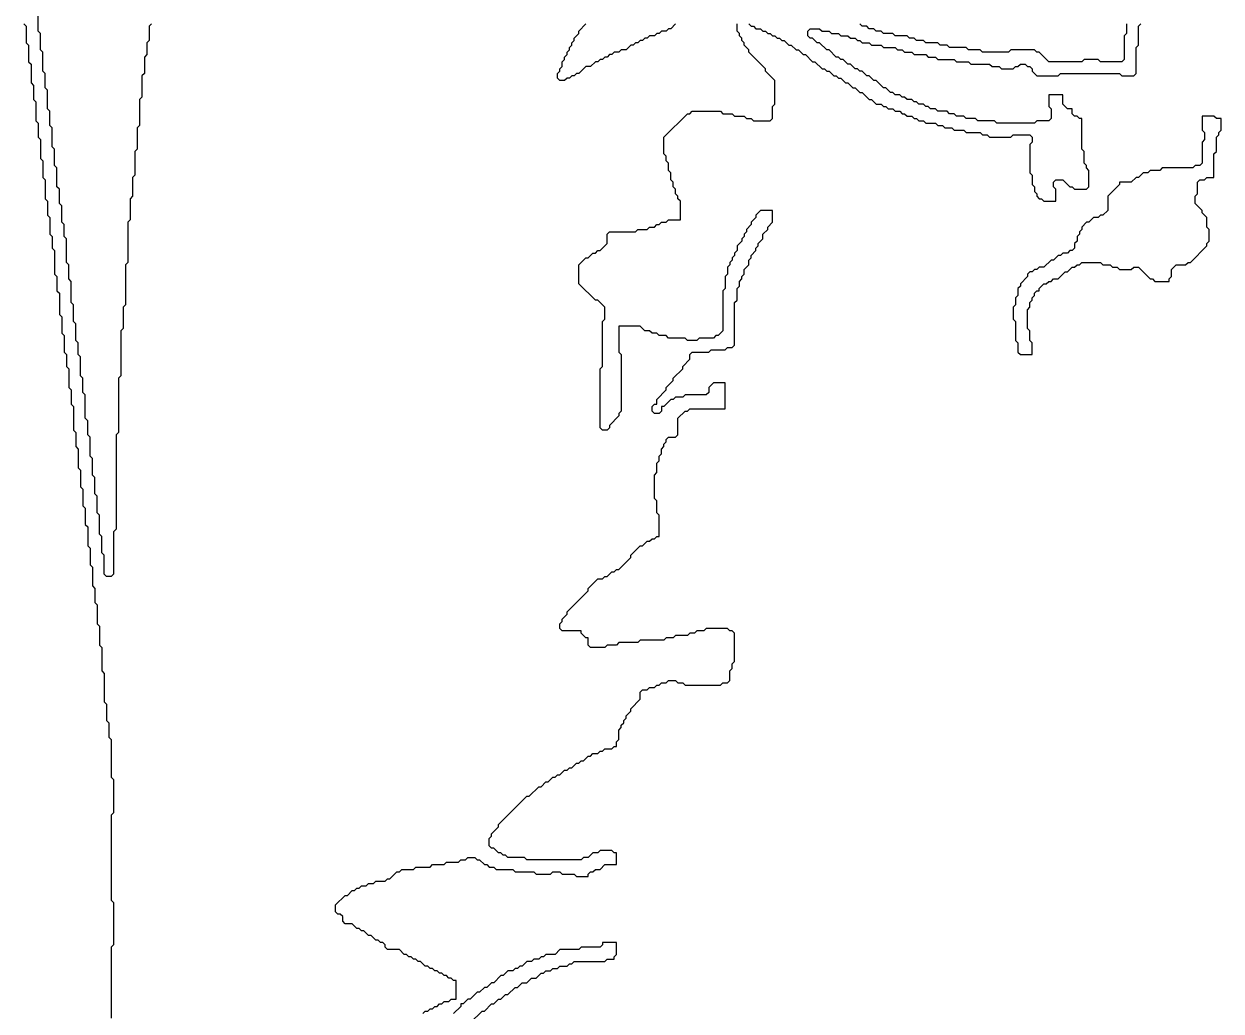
# Model space of a CAD drawing. Header units: metres. Extents: x 0 to 333, y 0 to 424.
# Drawn here: x 200.92 to 243.17, y 34.92 to 69.75 of the extents above; entities that cross this region are included whole.
import ezdxf

# ---------------------------------------------------------------- set-up
doc = ezdxf.new("R2010")
doc.units = ezdxf.units.M

msp = doc.modelspace()

# ---------------------------------------------------------------- linework, layer by layer
for points in [[(200.917, 69.75), (201, 69.667), (201, 69.083), (201.083, 69), (201.083, 68.417), (201.167, 68.333), (201.167, 67.667), (201.25, 67.583), (201.25, 67.083), (201.333, 67), (201.333, 66.333), (201.417, 66.25), (201.417, 65.75), (201.5, 65.667), (201.5, 65), (201.583, 64.917), (201.583, 64.333), (201.667, 64.25), (201.667, 63.583), (201.75, 63.5), (201.75, 63), (201.833, 62.917), (201.833, 62.333), (201.917, 62.25), (201.917, 61.833), (202, 61.75), (202, 60.917), (202.083, 60.833), (202.083, 60.333), (202.167, 60.25), (202.167, 59.5), (202.25, 59.417), (202.25, 58.833), (202.333, 58.75), (202.333, 58.167), (202.417, 58.083), (202.417, 57.667), (202.5, 57.583), (202.5, 56.917), (202.583, 56.833), (202.583, 56.333), (202.667, 56.25), (202.667, 55.417), (202.75, 55.333), (202.75, 54.833), (202.833, 54.75), (202.833, 54.083), (202.917, 54), (202.917, 53.417), (203, 53.333), (203, 52.75), (203.083, 52.667), (203.083, 52.083), (203.167, 52), (203.167, 51.333), (203.25, 51.25), (203.25, 50.667), (203.333, 50.583), (203.333, 49.917), (203.417, 49.833), (203.417, 49.333), (203.5, 49.25), (203.5, 48.583), (203.583, 48.5), (203.583, 47.833), (203.667, 47.75), (203.667, 46.917), (203.75, 46.833), (203.75, 45.833), (203.833, 45.75), (203.833, 45.167), (203.917, 45.083), (203.917, 44.583), (204, 44.5), (204, 43.167), (204.083, 43.083), (204.083, 41.917), (204, 41.833), (204, 38.833), (204.083, 38.75), (204.083, 37.25), (204, 37.167), (204, 34.667)], [(205.417, 69.75), (205.333, 69.667), (205.333, 69.167), (205.25, 69.083), (205.25, 68.667), (205.167, 68.583), (205.167, 68), (205.083, 67.917), (205.083, 67.167), (205, 67.083), (205, 66.167), (204.917, 66.083), (204.917, 65.333), (204.833, 65.25), (204.833, 64.417), (204.75, 64.333), (204.75, 63.667), (204.667, 63.583), (204.667, 62.833), (204.583, 62.75), (204.583, 61.333), (204.5, 61.25), (204.5, 59.833), (204.417, 59.75), (204.417, 59), (204.333, 58.917), (204.333, 57.333), (204.25, 57.25), (204.25, 55.333), (204.167, 55.25), (204.167, 51.917), (204.083, 51.833), (204.083, 50.333), (204, 50.25), (203.833, 50.25), (203.75, 50.333), (203.75, 51), (203.667, 51.083), (203.667, 51.667), (203.583, 51.75), (203.583, 52.417), (203.5, 52.5), (203.5, 53.083), (203.417, 53.167), (203.417, 53.75), (203.333, 53.833), (203.333, 54.417), (203.25, 54.5), (203.25, 55.167), (203.167, 55.25), (203.167, 55.75), (203.083, 55.833), (203.083, 56.667), (203, 56.75), (203, 57.25), (202.917, 57.333), (202.917, 58), (202.833, 58.083), (202.833, 58.5), (202.75, 58.583), (202.75, 59.167), (202.667, 59.25), (202.667, 59.833), (202.583, 59.917), (202.583, 60.667), (202.5, 60.75), (202.5, 61.25), (202.417, 61.333), (202.417, 62.167), (202.333, 62.25), (202.333, 62.667), (202.25, 62.75), (202.25, 63.333), (202.167, 63.417), (202.167, 63.917), (202.083, 64), (202.083, 64.667), (202, 64.75), (202, 65.333), (201.917, 65.417), (201.917, 66.083), (201.833, 66.167), (201.833, 66.667), (201.75, 66.75), (201.75, 67.417), (201.667, 67.5), (201.667, 68), (201.583, 68.083), (201.583, 68.75), (201.5, 68.833), (201.5, 69.417), (201.417, 69.5), (201.417, 70.083)], [(215, 34.833), (215.083, 34.917), (215.167, 34.917), (215.25, 35), (215.333, 35), (215.417, 35.083), (215.5, 35.083), (215.583, 35.167), (215.667, 35.167), (215.75, 35.25), (215.917, 35.25), (216, 35.333), (216.167, 35.333), (216.167, 36), (216.083, 36), (216, 36.083), (215.917, 36.083), (215.833, 36.167), (215.75, 36.167), (215.667, 36.25), (215.583, 36.25), (215.5, 36.333), (215.417, 36.333), (215.333, 36.417), (215.25, 36.417), (215.167, 36.5), (215.083, 36.5), (214.917, 36.667), (214.833, 36.667), (214.75, 36.75), (214.667, 36.75), (214.583, 36.833), (214.5, 36.833), (214.417, 36.917), (214.333, 36.917), (214.167, 37.083), (213.75, 37.083), (213.667, 37.167), (213.667, 37.25), (213.583, 37.333), (213.5, 37.333), (213.417, 37.417), (213.333, 37.417), (213.167, 37.583), (213.083, 37.583), (212.917, 37.75), (212.833, 37.75), (212.75, 37.833), (212.667, 37.833), (212.5, 38), (212.25, 38), (212.167, 38.083), (212.167, 38.25), (212.083, 38.333), (212, 38.333), (211.917, 38.417), (211.917, 38.667), (212.25, 39), (212.333, 39), (212.5, 39.167), (212.583, 39.167), (212.667, 39.25), (212.75, 39.25), (212.833, 39.333), (213, 39.333), (213.083, 39.417), (213.25, 39.417), (213.333, 39.5), (213.667, 39.5), (213.75, 39.583), (213.833, 39.583), (214.083, 39.833), (214.167, 39.833), (214.25, 39.917), (214.667, 39.917), (214.75, 40), (215.25, 40), (215.333, 40.083), (215.75, 40.083), (215.833, 40.167), (216.25, 40.167), (216.333, 40.25), (216.5, 40.25), (216.583, 40.333), (216.833, 40.333), (216.917, 40.25), (217, 40.25), (217.167, 40.083), (217.25, 40.083), (217.333, 40), (217.5, 40), (217.583, 39.917), (218.167, 39.917), (218.25, 39.833), (218.917, 39.833), (219, 39.75), (219.5, 39.75), (219.583, 39.833), (219.833, 39.833), (219.917, 39.75), (220.333, 39.75), (220.417, 39.667), (220.833, 39.667), (220.833, 39.75), (220.917, 39.833), (221, 39.833), (221.083, 39.917), (221.25, 39.917), (221.417, 40.083), (221.833, 40.083), (221.833, 40.5), (221.75, 40.5), (221.667, 40.583), (221.25, 40.583), (221.167, 40.5), (221, 40.5), (220.833, 40.333), (220.667, 40.333), (220.583, 40.25), (218.667, 40.25), (218.583, 40.333), (218, 40.333), (217.917, 40.417), (217.833, 40.417), (217.75, 40.5), (217.667, 40.5), (217.5, 40.667), (217.417, 40.667), (217.333, 40.75), (217.333, 41), (217.417, 41.083), (217.417, 41.167), (217.667, 41.417), (217.667, 41.5), (218.667, 42.5), (218.75, 42.5), (219.083, 42.833), (219.167, 42.833), (219.333, 43), (219.417, 43), (219.583, 43.167), (219.667, 43.167), (219.75, 43.25), (219.833, 43.25), (220, 43.417), (220.083, 43.417), (220.167, 43.5), (220.25, 43.5), (220.417, 43.667), (220.5, 43.667), (220.583, 43.75), (220.667, 43.75), (220.833, 43.917), (220.917, 43.917), (221, 44), (221.167, 44), (221.25, 44.083), (221.333, 44.083), (221.417, 44.167), (221.667, 44.167), (221.75, 44.25), (221.833, 44.25), (221.833, 44.417), (221.917, 44.5), (221.917, 44.833), (222, 44.917), (222, 45), (222.083, 45.083), (222.083, 45.167), (222.167, 45.25), (222.167, 45.333), (222.333, 45.5), (222.333, 45.583), (222.667, 45.917), (222.667, 46.167), (222.75, 46.25), (222.917, 46.25), (223, 46.333), (223.167, 46.333), (223.25, 46.417), (223.333, 46.417), (223.417, 46.5), (223.583, 46.5), (223.667, 46.583), (223.917, 46.583), (224, 46.5), (224.167, 46.5), (224.25, 46.417), (225.5, 46.417), (225.583, 46.5), (225.75, 46.5), (225.833, 46.583), (225.833, 46.917), (225.917, 47), (225.917, 47.167), (226, 47.25), (226, 48.25), (225.917, 48.333), (225.833, 48.333), (225.75, 48.417), (225, 48.417), (224.917, 48.333), (224.667, 48.333), (224.583, 48.25), (224.417, 48.25), (224.333, 48.167), (223.917, 48.167), (223.833, 48.083), (223.583, 48.083), (223.5, 48), (222.667, 48), (222.583, 47.917), (221.917, 47.917), (221.833, 47.833), (221.5, 47.833), (221.417, 47.75), (220.917, 47.75), (220.833, 47.833), (220.833, 48.083), (220.75, 48.083), (220.583, 48.25), (220.583, 48.333), (219.917, 48.333), (219.833, 48.417), (219.833, 48.583), (219.917, 48.667), (219.917, 48.75), (220.083, 48.917), (220.083, 49), (220.833, 49.75), (220.833, 49.833), (221.167, 50.167), (221.333, 50.167), (221.417, 50.25), (221.5, 50.25), (221.667, 50.417), (221.75, 50.417), (221.833, 50.5), (221.917, 50.5), (222.333, 50.917), (222.333, 51), (222.667, 51.333), (222.75, 51.333), (222.917, 51.5), (223, 51.5), (223.083, 51.583), (223.167, 51.583), (223.25, 51.667), (223.333, 51.667), (223.333, 52.417), (223.25, 52.5), (223.25, 52.917), (223.167, 53), (223.167, 53.833), (223.25, 53.917), (223.25, 54.25), (223.333, 54.333), (223.333, 54.5), (223.417, 54.583), (223.417, 54.75), (223.5, 54.833), (223.5, 54.917), (223.583, 55), (223.583, 55.083), (223.667, 55.167), (223.917, 55.167), (224, 55.25), (224, 55.833), (224.25, 56.083), (224.333, 56.083), (224.417, 56.167), (225.667, 56.167), (225.667, 57.083), (225.25, 57.083), (225.083, 56.917), (225.083, 56.75), (225, 56.667), (224.25, 56.667), (224.167, 56.583), (223.917, 56.583), (223.833, 56.5), (223.75, 56.5), (223.5, 56.25), (223.417, 56.25), (223.417, 56.083), (223.333, 56), (223.167, 56), (223.083, 56.083), (223.083, 56.25), (223.167, 56.333), (223.25, 56.333), (223.25, 56.5), (223.583, 56.833), (223.583, 56.917), (223.833, 57.167), (223.833, 57.25), (224.167, 57.583), (224.167, 57.667), (224.417, 57.917), (224.417, 58.083), (224.5, 58.167), (225.083, 58.167), (225.167, 58.25), (225.667, 58.25), (225.75, 58.333), (225.917, 58.333), (226, 58.417), (226, 59.917), (226.083, 60), (226.083, 60.417), (226.167, 60.5), (226.167, 60.667), (226.25, 60.75), (226.25, 60.833), (226.333, 60.917), (226.333, 61.083), (226.5, 61.25), (226.5, 61.417), (226.583, 61.5), (226.583, 61.583), (226.75, 61.75), (226.75, 61.833), (226.833, 61.917), (226.833, 62), (227, 62.167), (227, 62.333), (227.167, 62.5), (227.167, 62.583), (227.333, 62.75), (227.333, 63.167), (226.917, 63.167), (226.75, 63), (226.75, 62.917), (226.583, 62.75), (226.583, 62.667), (226.417, 62.5), (226.417, 62.417), (226.333, 62.333), (226.333, 62.25), (226.25, 62.167), (226.25, 62.083), (226.083, 61.917), (226.083, 61.75), (226, 61.667), (226, 61.583), (225.917, 61.5), (225.917, 61.417), (225.833, 61.333), (225.833, 61.25), (225.75, 61.167), (225.75, 60.917), (225.667, 60.833), (225.667, 60.417), (225.583, 60.333), (225.583, 58.917), (225.417, 58.75), (225.333, 58.75), (225.25, 58.667), (224.75, 58.667), (224.667, 58.583), (224.333, 58.583), (224.25, 58.667), (223.667, 58.667), (223.583, 58.75), (223.333, 58.75), (223.25, 58.833), (223.083, 58.833), (223, 58.917), (222.833, 58.917), (222.667, 59.083), (221.917, 59.083), (221.917, 58.167), (222, 58.083), (222, 56.083), (221.917, 56), (221.917, 55.917), (221.583, 55.583), (221.583, 55.5), (221.5, 55.417), (221.333, 55.417), (221.25, 55.5), (221.25, 57.583), (221.333, 57.667), (221.333, 59.25), (221.417, 59.333), (221.417, 59.75), (221.167, 60), (221.083, 60), (220.5, 60.583), (220.5, 61.25), (220.75, 61.5), (220.833, 61.5), (221, 61.667), (221.083, 61.667), (221.167, 61.75), (221.25, 61.75), (221.5, 62), (221.5, 62.333), (221.583, 62.417), (222.5, 62.417), (222.583, 62.5), (222.917, 62.5), (223, 62.583), (223.167, 62.583), (223.25, 62.667), (223.333, 62.667), (223.417, 62.75), (223.583, 62.75), (223.667, 62.833), (224.083, 62.833), (224.083, 63.5), (224, 63.583), (224, 63.667), (223.917, 63.75), (223.917, 63.917), (223.833, 64), (223.833, 64.167), (223.75, 64.25), (223.75, 64.5), (223.667, 64.583), (223.667, 64.833), (223.583, 64.917), (223.583, 65.083), (223.5, 65.167), (223.5, 65.75), (224.333, 66.583), (224.417, 66.583), (224.5, 66.667), (225.5, 66.667), (225.583, 66.583), (225.917, 66.583), (226, 66.5), (226.333, 66.5), (226.417, 66.417), (226.583, 66.417), (226.667, 66.333), (227.25, 66.333), (227.333, 66.417), (227.333, 66.833), (227.417, 66.917), (227.417, 67.75), (227.083, 68.083), (227.083, 68.167), (226.5, 68.75), (226.5, 68.833), (226.333, 69), (226.333, 69.083), (226.25, 69.167), (226.25, 69.25), (226.167, 69.333), (226.167, 69.417), (226.083, 69.5), (226.083, 69.75)], [(223.917, 69.75), (223.75, 69.583), (223.667, 69.583), (223.583, 69.5), (223.417, 69.5), (223.333, 69.417), (223.25, 69.417), (223.167, 69.333), (223, 69.333), (222.917, 69.25), (222.833, 69.25), (222.75, 69.167), (222.667, 69.167), (222.583, 69.083), (222.5, 69.083), (222.417, 69), (222.333, 69), (222.167, 68.833), (222, 68.833), (221.917, 68.75), (221.75, 68.75), (221.667, 68.667), (221.583, 68.667), (221.5, 68.583), (221.417, 68.583), (221.333, 68.5), (221.25, 68.5), (221.167, 68.417), (221.083, 68.417), (220.917, 68.25), (220.75, 68.25), (220.5, 68), (220.417, 68), (220.333, 67.917), (220.25, 67.917), (220.167, 67.833), (220.083, 67.833), (220, 67.75), (219.833, 67.75), (219.75, 67.833), (219.75, 68), (219.833, 68.083), (219.833, 68.167), (219.917, 68.25), (219.917, 68.417), (220, 68.5), (220, 68.583), (220.083, 68.667), (220.083, 68.75), (220.167, 68.833), (220.167, 68.917), (220.25, 69), (220.25, 69.083), (220.333, 69.167), (220.333, 69.25), (220.5, 69.417), (220.5, 69.5), (220.75, 69.75)], [(226.5, 69.75), (226.583, 69.667), (226.667, 69.667), (226.75, 69.583), (226.917, 69.583), (227, 69.5), (227.083, 69.5), (227.167, 69.417), (227.25, 69.417), (227.333, 69.333), (227.417, 69.333), (227.5, 69.25), (227.583, 69.25), (227.667, 69.167), (227.75, 69.167), (227.917, 69), (228, 69), (228.167, 68.833), (228.25, 68.833), (228.417, 68.667), (228.5, 68.667), (228.75, 68.417), (228.833, 68.417), (229.083, 68.167), (229.167, 68.167), (229.25, 68.083), (229.333, 68.083), (229.5, 67.917), (229.583, 67.917), (229.667, 67.833), (229.75, 67.833), (229.917, 67.667), (230, 67.667), (230.167, 67.5), (230.25, 67.5), (230.417, 67.333), (230.5, 67.333), (230.75, 67.083), (230.833, 67.083), (231, 66.917), (231.167, 66.917), (231.25, 66.833), (231.333, 66.833), (231.417, 66.75), (231.583, 66.75), (231.667, 66.667), (231.833, 66.667), (231.917, 66.583), (232, 66.583), (232.083, 66.5), (232.25, 66.5), (232.333, 66.417), (232.417, 66.417), (232.5, 66.333), (232.667, 66.333), (232.75, 66.25), (233.083, 66.25), (233.167, 66.167), (233.333, 66.167), (233.417, 66.083), (233.667, 66.083), (233.75, 66), (234.083, 66), (234.167, 65.917), (234.667, 65.917), (234.75, 65.833), (234.917, 65.833), (235, 65.75), (235.75, 65.75), (235.833, 65.833), (236.417, 65.833), (236.5, 65.75), (236.5, 65.583), (236.417, 65.5), (236.417, 64.5), (236.5, 64.417), (236.5, 64.083), (236.583, 64), (236.583, 63.833), (236.667, 63.75), (236.667, 63.667), (236.75, 63.583), (236.833, 63.583), (236.917, 63.5), (237.333, 63.5), (237.333, 63.917), (237.25, 64), (237.25, 64.167), (237.333, 64.25), (237.583, 64.25), (237.833, 64), (237.917, 64), (238, 63.917), (238.417, 63.917), (238.5, 64), (238.5, 64.583), (238.417, 64.667), (238.417, 64.75), (238.333, 64.833), (238.333, 65.25), (238.25, 65.333), (238.25, 66.417), (238.167, 66.417), (238.083, 66.5), (238, 66.5), (237.917, 66.583), (237.917, 66.75), (237.75, 66.75), (237.583, 66.917), (237.583, 67.25), (237.083, 67.25), (237.083, 66.833), (237.167, 66.75), (237.167, 66.417), (237.083, 66.333), (236.667, 66.333), (236.583, 66.25), (235.25, 66.25), (235.167, 66.333), (234.583, 66.333), (234.5, 66.417), (234.167, 66.417), (234.083, 66.5), (233.833, 66.5), (233.75, 66.583), (233.583, 66.583), (233.5, 66.667), (233.167, 66.667), (233.083, 66.75), (232.917, 66.75), (232.833, 66.833), (232.75, 66.833), (232.667, 66.917), (232.5, 66.917), (232.417, 67), (232.333, 67), (232.25, 67.083), (232.083, 67.083), (232, 67.167), (231.917, 67.167), (231.833, 67.25), (231.667, 67.25), (231.583, 67.333), (231.5, 67.333), (231.333, 67.5), (231.25, 67.5), (231, 67.75), (230.917, 67.75), (230.75, 67.917), (230.667, 67.917), (230.5, 68.083), (230.417, 68.083), (230.333, 68.167), (230.25, 68.167), (230.083, 68.333), (230, 68.333), (229.833, 68.5), (229.75, 68.5), (229.667, 68.583), (229.583, 68.583), (229.333, 68.833), (229.25, 68.833), (229, 69.083), (228.917, 69.083), (228.75, 69.25), (228.667, 69.25), (228.583, 69.333), (228.583, 69.5), (228.667, 69.583), (229, 69.583), (229.083, 69.5), (229.333, 69.5), (229.417, 69.417), (229.667, 69.417), (229.75, 69.333), (230, 69.333), (230.083, 69.25), (230.25, 69.25), (230.333, 69.167), (230.417, 69.167), (230.5, 69.083), (230.75, 69.083), (230.833, 69), (231.167, 69), (231.25, 68.917), (231.667, 68.917), (231.75, 68.833), (231.917, 68.833), (232, 68.75), (232.25, 68.75), (232.333, 68.667), (232.75, 68.667), (232.833, 68.583), (233.083, 68.583), (233.167, 68.5), (233.75, 68.5), (233.833, 68.417), (234.25, 68.417), (234.333, 68.333), (235, 68.333), (235.083, 68.25), (235.333, 68.25), (235.417, 68.167), (235.833, 68.167), (235.917, 68.25), (236, 68.25), (236.083, 68.333), (236.25, 68.333), (236.333, 68.25), (236.417, 68.25), (236.5, 68.167), (236.5, 68.083), (236.667, 67.917), (237.417, 67.917), (237.5, 68), (239.583, 68), (239.667, 67.917), (240.083, 67.917), (240.167, 68), (240.167, 68.917), (240.25, 69), (240.25, 69.667), (240.333, 69.75)], [(239.833, 69.75), (239.833, 69.417), (239.75, 69.333), (239.75, 68.5), (239.667, 68.417), (238.917, 68.417), (238.833, 68.5), (238.333, 68.5), (238.25, 68.417), (237.083, 68.417), (236.75, 68.75), (236.667, 68.75), (236.583, 68.833), (235.75, 68.833), (235.667, 68.75), (234.75, 68.75), (234.667, 68.833), (234.25, 68.833), (234.167, 68.917), (233.583, 68.917), (233.5, 69), (233.25, 69), (233.167, 69.083), (232.75, 69.083), (232.667, 69.167), (232.417, 69.167), (232.333, 69.25), (232.167, 69.25), (232.083, 69.333), (231.667, 69.333), (231.583, 69.417), (231.25, 69.417), (231.167, 69.5), (231, 69.5), (230.917, 69.583), (230.75, 69.583), (230.667, 69.667), (230.5, 69.667), (230.417, 69.75)], [(216.667, 34.5), (217.083, 34.917), (217.167, 34.917), (217.417, 35.167), (217.5, 35.167), (217.667, 35.333), (217.75, 35.333), (217.917, 35.5), (218, 35.5), (218.25, 35.75), (218.333, 35.75), (218.5, 35.917), (218.667, 35.917), (218.833, 36.083), (219, 36.083), (219.167, 36.25), (219.25, 36.25), (219.333, 36.333), (219.5, 36.333), (219.583, 36.417), (219.75, 36.417), (219.833, 36.5), (220.083, 36.5), (220.167, 36.583), (220.25, 36.583), (220.333, 36.667), (221.417, 36.667), (221.5, 36.75), (221.75, 36.75), (221.75, 36.833), (221.833, 36.917), (221.833, 37.333), (221.333, 37.333), (221.333, 37.25), (221.25, 37.167), (220.583, 37.167), (220.5, 37.083), (219.833, 37.083), (219.667, 36.917), (219.333, 36.917), (219.25, 36.833), (219.167, 36.833), (219.083, 36.75), (218.917, 36.75), (218.833, 36.667), (218.667, 36.667), (218.5, 36.5), (218.417, 36.5), (218.333, 36.417), (218.25, 36.417), (218.167, 36.333), (218, 36.333), (217.833, 36.167), (217.75, 36.167), (217.5, 35.917), (217.417, 35.917), (217.25, 35.75), (217.167, 35.75), (217, 35.583), (216.917, 35.583), (216.667, 35.333), (216.583, 35.333), (216.417, 35.167), (216.333, 35.167), (216.333, 35.083), (216.083, 34.833)]]:
    msp.add_lwpolyline(points)
msp.add_lwpolyline([(242.5, 66.5), (242.5, 66), (242.583, 65.917), (242.583, 65.667), (242.5, 65.583), (242.5, 64.833), (242.417, 64.75), (242.25, 64.75), (242.167, 64.667), (241.083, 64.667), (241, 64.583), (240.667, 64.583), (240.583, 64.5), (240.417, 64.5), (240.25, 64.333), (240.167, 64.333), (240, 64.167), (239.583, 64.167), (239.583, 64.083), (239.167, 63.667), (239.167, 63.167), (239, 63), (238.917, 63), (238.833, 62.917), (238.667, 62.917), (238.5, 62.75), (238.417, 62.75), (238.25, 62.583), (238.25, 62.5), (238.167, 62.417), (238.167, 62.333), (238.083, 62.25), (238.083, 62.083), (238, 62), (238, 61.833), (237.917, 61.75), (237.833, 61.75), (237.75, 61.667), (237.583, 61.667), (237.5, 61.583), (237.417, 61.583), (237.25, 61.417), (237.167, 61.417), (236.917, 61.167), (236.75, 61.167), (236.667, 61.083), (236.583, 61.083), (236.5, 61), (236.417, 61), (236.333, 60.917), (236.333, 60.833), (236.083, 60.583), (236.083, 60.5), (236, 60.417), (236, 60.167), (235.917, 60.083), (235.917, 59.833), (235.833, 59.75), (235.833, 59.333), (235.917, 59.25), (235.917, 58.583), (236, 58.5), (236, 58.167), (236.083, 58.083), (236.5, 58.083), (236.5, 58.5), (236.417, 58.583), (236.417, 58.917), (236.333, 59), (236.333, 59.667), (236.417, 59.75), (236.417, 59.917), (236.5, 60), (236.5, 60.083), (236.583, 60.167), (236.583, 60.25), (236.667, 60.333), (236.75, 60.333), (236.75, 60.417), (236.917, 60.583), (237, 60.583), (237.083, 60.667), (237.167, 60.667), (237.25, 60.75), (237.417, 60.75), (237.667, 61), (237.75, 61), (237.917, 61.167), (238, 61.167), (238.083, 61.25), (238.167, 61.25), (238.25, 61.333), (238.917, 61.333), (239, 61.25), (239.25, 61.25), (239.333, 61.167), (239.5, 61.167), (239.583, 61.083), (240, 61.083), (240.083, 61.167), (240.25, 61.167), (240.667, 60.75), (240.75, 60.75), (240.833, 60.667), (241.333, 60.667), (241.333, 60.75), (241.417, 60.833), (241.417, 61.083), (241.583, 61.25), (241.917, 61.25), (242, 61.333), (242.083, 61.333), (242.667, 61.917), (242.667, 62), (242.75, 62.083), (242.75, 62.5), (242.667, 62.583), (242.667, 62.917), (242.5, 63.083), (242.5, 63.167), (242.25, 63.417), (242.25, 63.667), (242.333, 63.75), (242.333, 64.167), (242.417, 64.25), (242.583, 64.25), (242.667, 64.333), (242.917, 64.333), (242.917, 65.167), (243, 65.25), (243, 65.75), (243.083, 65.833), (243.083, 65.917), (243.167, 66), (243.167, 66.417), (243, 66.417), (242.917, 66.5)], close=True)

doc.saveas('drawing.dxf')
